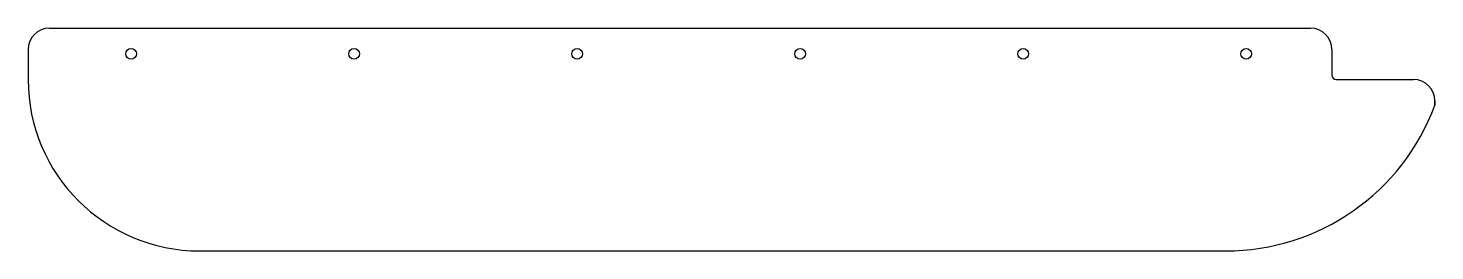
# Model space of a CAD drawing. Header units: inches. Extents: x 2 to 22.5, y 2 to 5.3.
import ezdxf

# ---------------------------------------------------------------- set-up
doc = ezdxf.new("R2010")
doc.units = ezdxf.units.IN
doc.header["$MEASUREMENT"] = 0
doc.layers.get('0').update_dxf_attribs({"linetype": 'CONTINUOUS'})

msp = doc.modelspace()

# ---------------------------------------------------------------- linework, layer by layer
for p, q in [((2.312, 5.25, 0.062), (20.687, 5.25, 0.062)), ((2, 4.938, 0.062), (2, 4.5, 0.062)), ((21, 4.938), (21, 4.562)), ((21.063, 4.5), (22.187, 4.5)), ((22.5, 4.128, 0.062), (22.5, 4.188, 0.062)), ((22.5, 4.188), (22.5, 4.128)), ((4.5, 2, 0.062), (19.45, 2, 0.062))]:
    msp.add_line(p, q)
for centre in [(3.5, 4.875), (6.75, 4.875), (10, 4.875), (13.25, 4.875), (16.5, 4.875), (19.75, 4.875)]:
    msp.add_circle(centre, 0.0781)
for centre, radius, start, end in [((2.312, 4.938, 0.062), 0.312, 90, 180), ((20.687, 4.938), 0.312, 0, 90), ((21.063, 4.562), 0.0625, 180, 270), ((4.5, 4.5, 0.062), 2.5, 180, 270), ((22.187, 4.188), 0.312, 0, 90), ((19.45, 5.25), 3.25, 270, 339.7948)]:
    msp.add_arc(centre, radius, start, end)

doc.saveas('drawing.dxf')
